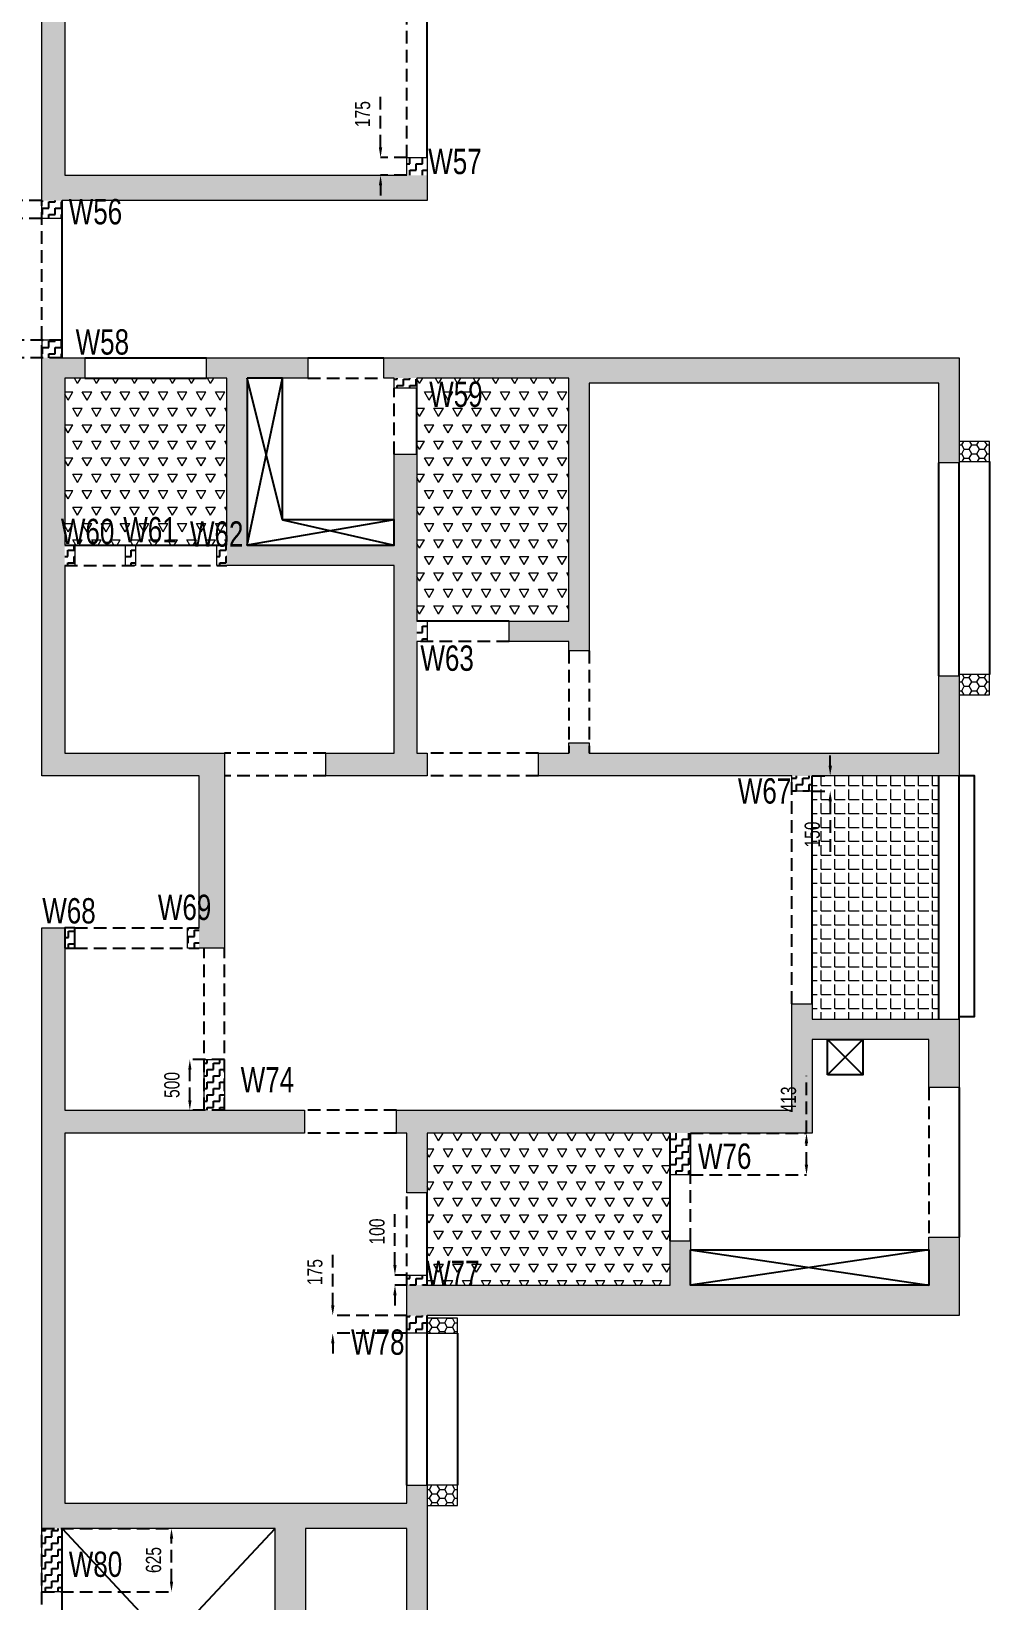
# Model space of a CAD drawing. Header units: millimetres. Extents: x 341 to 34579, y 195 to 54156.
# Drawn here: x 10265 to 19719, y 15135 to 30618 of the extents above; entities that cross this region are included whole.
import ezdxf

# ---------------------------------------------------------------- set-up
doc = ezdxf.new("R2010")
doc.units = ezdxf.units.MM
doc.linetypes.add('HIDDEN', pattern=[0.375, 0.25, -0.125])
for name, color, linetype in [('S-BEAM', 4, 'HIDDEN'), ('S-BEAM 1', 6, 'Continuous'), ('S-CUTOUT', 25, 'Continuous'), ('S-WALL HATCH', 251, 'Continuous')]:
    doc.layers.add(name, color=color, linetype=linetype)
for name, color, linetype, lineweight in [("S-BEAM NO'S", 2, 'Continuous', 20), ('S-HATCH', 8, 'Continuous', 20), ('S-WALL', 100, 'Continuous', 20)]:
    doc.layers.add(name, color=color, linetype=linetype, lineweight=lineweight)
doc.styles.add('SOBHA', font='swisscl.ttf')
doc.dimstyles.new('S-100-2', dxfattribs={"dimscale": 100, "dimtxt": 1.5, "dimasz": 1, "dimexe": 0, "dimexo": 0, "dimgap": 1, "dimtad": 1, "dimdec": 0, "dimzin": 0, "dimdsep": 46, "dimtxsty": 'SOBHA', "dimcen": 0.0895, "dimclrd": 8, "dimclre": 8, "dimclrt": 2, "dimadec": 0, "dimazin": 0, "dimtfac": 1, "dimtdec": 0, "dimtofl": 0, "dimtmove": 0, "dimatfit": 3, "dimfxl": 0.18, "dimtolj": 1, "dimtzin": 0, "dimlwd": -1, "dimlwe": -1, "dimarcsym": 1})
pattern_1 = [(0, (0, 0), (62.5, 62.5), [62.5, -62.5]), (90, (62.5, 0), (-62.5, 62.5), [62.5, -62.5])]
pattern_2 = [(60, (105314.17, -1923.17), (-93.75, 162.379763), [93.75, -93.75]), (120, (105314.17, -1923.17), (-187.5, 1e-07), [93.75, -93.75]), (0, (105267.3, -1841.98), (93.75, 162.379763), [93.75, -93.75])]
pattern_3 = [(0, (-597856.83, -91847.9), (75, 43.30127), [50, -100]), (120, (-597856.83, -91847.9), (-75, 43.30127), [50, -100]), (60, (-597856.83, -91847.9), (2e-14, 86.60254), [-100, 50])]

# ---------------------------------------------------------------- blocks, each defined once
blk = doc.blocks.new('WING 05 TYP WALLS')
at = {"layer": 'S-WALL HATCH', "ltscale": 7.5, "transparency": 33554687}
h = blk.add_hatch(color=251, dxfattribs=at)
h.dxf.hatch_style = 1
h.paths.add_polyline_path([(-595942, -61698), (-596732, -61698), (-596732, -61198), (-596932, -61198), (-596932, -61698), (-598307, -61698), (-598307, -60098), (-598307, -59898), (-598532, -59898), (-598532, -65823), (-598332, -65823), (-594732, -65823), (-594732, -65573), (-594932, -65573), (-598307, -65573), (-598307, -61923), (-595942, -61923)])
h = blk.add_hatch(dxfattribs=at)
h.set_pattern_fill('ZIGZAG', color=251, scale=500)
h.set_pattern_definition(pattern_1)
h.paths.add_polyline_path([(-594732, -65398), (-594932, -65398), (-594932, -65573), (-594732, -65573)])
h = blk.add_hatch(dxfattribs=at)
h.set_pattern_fill('ZIGZAG', color=251, scale=500)
h.set_pattern_definition(pattern_1)
h.paths.add_polyline_path([(-598332, -65823), (-598532, -65823), (-598532, -65998), (-598332, -65998)])
h = blk.add_hatch(dxfattribs=at)
h.set_pattern_fill('ZIGZAG', color=251, scale=500)
h.set_pattern_definition(pattern_1)
h.paths.add_polyline_path([(-598332, -67198), (-598532, -67198), (-598532, -67373), (-598332, -67373)])
h = blk.add_hatch(color=251, dxfattribs=at)
h.dxf.hatch_style = 1
h.paths.add_polyline_path([(-596732, -71273), (-598307, -71273), (-598307, -69423), (-598307, -69223), (-598307, -67573), (-598107, -67573), (-598107, -67373), (-598332, -67373), (-598532, -67373), (-598532, -71498), (-596982, -71498), (-596982, -72998), (-596982, -73198), (-596732, -73198), (-596732, -72998)])
h = blk.add_hatch(color=251, dxfattribs=at)
h.dxf.hatch_style = 1
h.paths.add_polyline_path([(-594832, -68323), (-595057, -68323), (-595057, -69223), (-596507, -69223), (-596507, -67573), (-595907, -67573), (-595907, -67373), (-596907, -67373), (-596907, -67573), (-596707, -67573), (-596707, -69223), (-596707, -69423), (-595057, -69423), (-595057, -71273), (-595732, -71273), (-595732, -71498), (-594732, -71498), (-594732, -71273), (-594832, -71273), (-594832, -70173), (-594832, -69973)])
h = blk.add_hatch(color=251, dxfattribs=at)
h.dxf.hatch_style = 1
h.paths.add_polyline_path([(-593132, -67623), (-589682, -67623), (-589682, -68410), (-589482, -68410), (-589482, -67623), (-589482, -67373), (-593132, -67373), (-595157, -67373), (-595157, -67573), (-595057, -67573), (-594832, -67573), (-593332, -67573), (-593332, -69973), (-593922, -69973), (-593922, -70173), (-593332, -70173), (-593332, -70263), (-593132, -70263)])
h = blk.add_hatch(dxfattribs=at)
h.set_pattern_fill('ZIGZAG', color=251, scale=500)
h.set_pattern_definition(pattern_1)
h.paths.add_polyline_path([(-594832, -67573), (-595057, -67573), (-595057, -67673), (-594832, -67673)], flags=17)
h = blk.add_hatch(dxfattribs=at)
h.set_pattern_fill('ZIGZAG', color=251, scale=500)
h.set_pattern_definition(pattern_1)
h.paths.add_polyline_path([(-598207, -69223), (-598307, -69223), (-598307, -69423), (-598207, -69423)], flags=17)
h = blk.add_hatch(dxfattribs=at)
h.set_pattern_fill('ZIGZAG', color=251, scale=500)
h.set_pattern_definition(pattern_1)
h.paths.add_polyline_path([(-597607, -69223), (-597707, -69223), (-597707, -69423), (-597607, -69423)], flags=17)
h = blk.add_hatch(dxfattribs=at)
h.set_pattern_fill('ZIGZAG', color=251, scale=500)
h.set_pattern_definition(pattern_1)
h.paths.add_polyline_path([(-596707, -69223), (-596807, -69223), (-596807, -69423), (-596707, -69423)], flags=17)
h = blk.add_hatch(dxfattribs=at)
h.set_pattern_fill('ZIGZAG', color=251, scale=500)
h.set_pattern_definition(pattern_1)
h.paths.add_polyline_path([(-594732, -69973), (-594832, -69973), (-594832, -70173), (-594732, -70173)], flags=17)
h = blk.add_hatch(color=251, dxfattribs=at)
h.dxf.hatch_style = 1
h.paths.add_polyline_path([(-589482, -71273), (-589482, -70510), (-589682, -70510), (-589682, -71273), (-593132, -71273), (-593132, -71173), (-593332, -71173), (-593332, -71273), (-593632, -71273), (-593632, -71498), (-591132, -71498), (-590932, -71498), (-589482, -71498)])
h = blk.add_hatch(dxfattribs=at)
h.set_pattern_fill('ZIGZAG', color=251, scale=500)
h.set_pattern_definition(pattern_1)
h.paths.add_polyline_path([(-590932, -71498), (-591132, -71498), (-591132, -71648), (-590932, -71648)])
h = blk.add_hatch(color=251, dxfattribs=at)
h.dxf.hatch_style = 1
h.paths.add_polyline_path([(-595942, -74798), (-596732, -74798), (-596932, -74798), (-598307, -74798), (-598307, -73198), (-598307, -72998), (-598532, -72998), (-598532, -78923), (-598332, -78923), (-596232, -78923), (-596232, -81173), (-598332, -81173), (-598532, -81173), (-598532, -81473), (-598332, -81473), (-596232, -81473), (-596232, -83773), (-598332, -83773), (-598532, -83773), (-598532, -84073), (-596982, -84073), (-596982, -85573), (-597072, -85573), (-597072, -85773), (-596782, -85773), (-596782, -84073), (-593232, -84073), (-593232, -83823), (-593332, -83823), (-593332, -83183), (-593532, -83183), (-593532, -83823), (-595932, -83823), (-595932, -82273), (-595057, -82273), (-595057, -82023), (-595932, -82023), (-595932, -78923), (-594932, -78923), (-594932, -80348), (-594732, -80348), (-594732, -80148), (-594732, -78498), (-594932, -78498), (-594932, -78673), (-598307, -78673), (-598307, -75023), (-595942, -75023)])
h = blk.add_hatch(dxfattribs=at)
h.set_pattern_fill('ZIGZAG', color=251, scale=500)
h.set_pattern_definition([(0, (-598306.83, -73197.9), (62.5, 62.5), [62.5, -62.5]), (90, (-598244.33, -73197.9), (-62.5, 62.5), [62.5, -62.5])])
h.paths.add_polyline_path([(-598207, -72998), (-598307, -72998), (-598307, -73198), (-598207, -73198)])
h = blk.add_hatch(dxfattribs=at)
h.set_pattern_fill('ZIGZAG', color=251, scale=500)
h.set_pattern_definition(pattern_1)
h.paths.add_polyline_path([(-596982, -72998), (-597097, -72998), (-597097, -73198), (-596982, -73198)], flags=17)
h = blk.add_hatch(color=251, dxfattribs=at)
h.dxf.hatch_style = 1
h.paths.add_polyline_path([(-590932, -74798), (-590932, -74098), (-589782, -74098), (-589782, -74573), (-589482, -74573), (-589482, -73898), (-589782, -73898), (-590932, -73898), (-590932, -73748), (-591132, -73748), (-591132, -73898), (-591132, -74798), (-595032, -74798), (-595032, -75023), (-594932, -75023), (-594932, -75613), (-594732, -75613), (-594732, -75023), (-592332, -75023), (-592132, -75023), (-590932, -75023)])
h = blk.add_hatch(dxfattribs=at)
h.set_pattern_fill('ZIGZAG', color=251, scale=500)
h.set_pattern_definition(pattern_1)
h.paths.add_polyline_path([(-596732, -74298), (-596932, -74298), (-596932, -74798), (-596732, -74798)], flags=17)
h = blk.add_hatch(dxfattribs=at)
h.set_pattern_fill('ZIGZAG', color=251, scale=500)
h.set_pattern_definition(pattern_1)
h.paths.add_polyline_path([(-592132, -75023), (-592332, -75023), (-592332, -75435), (-592132, -75435)], flags=17)
h = blk.add_hatch(color=251, dxfattribs=at)
h.dxf.hatch_style = 1
h.paths.add_polyline_path([(-589482, -76048), (-589782, -76048), (-589782, -76523), (-592132, -76523), (-592132, -76085), (-592332, -76085), (-592332, -76523), (-594732, -76523), (-594932, -76523), (-594932, -76823), (-594932, -76823), (-594732, -76823), (-589482, -76823)])
h = blk.add_hatch(dxfattribs=at)
h.set_pattern_fill('ZIGZAG', color=251, scale=500)
h.set_pattern_definition(pattern_1)
h.paths.add_polyline_path([(-594732, -76423), (-594932, -76423), (-594932, -76523), (-594732, -76523)], flags=17)
h = blk.add_hatch(dxfattribs=at)
h.set_pattern_fill('ZIGZAG', color=251, scale=500)
h.set_pattern_definition(pattern_1)
h.paths.add_polyline_path([(-594732, -76823), (-594932, -76823), (-594932, -76998), (-594732, -76998)], flags=17)
h = blk.add_hatch(dxfattribs=at)
h.set_pattern_fill('ZIGZAG', color=251, scale=500)
h.set_pattern_definition([(0, (-598531.83, -79547.9), (62.5, 62.5), [62.5, -62.5]), (90, (-598469.33, -79547.9), (-62.5, 62.5), [62.5, -62.5])])
h.paths.add_polyline_path([(-598332, -78923), (-598532, -78923), (-598532, -79548), (-598332, -79548)])
at = {"layer": 'S-WALL'}
for p, q in [((-598332, -67198), (-598532, -67198)), ((-598532, -67198), (-598532, -67373)), ((-598332, -67373), (-598332, -67198)), ((-598532, -71498), (-598532, -67373)), ((-598332, -67373), (-598107, -67373)), ((-598107, -67373), (-598107, -67573)), ((-598107, -67573), (-598307, -67573)), ((-598307, -67573), (-598307, -69223)), ((-598307, -69223), (-598207, -69223)), ((-598207, -69223), (-598207, -69423)), ((-598207, -69423), (-598307, -69423)), ((-598307, -69423), (-598307, -71273)), ((-598307, -71273), (-596732, -71273)), ((-596982, -71498), (-598532, -71498))]:
    blk.add_line(p, q, dxfattribs=at)
at = {"layer": 'S-WALL', "color": 3}
blk.add_line((-598532, -72998), (-598532, -72998), dxfattribs=at)
at = {"layer": 'S-WALL'}
for points in [[(-598207, -60098), (-598307, -60098), (-598307, -61698), (-596932, -61698), (-596932, -61198), (-596732, -61198), (-596732, -61698), (-595942, -61698), (-595942, -61923), (-598307, -61923), (-598307, -65573), (-594932, -65573), (-594932, -65398), (-594732, -65398), (-594732, -65573), (-594732, -65823), (-598332, -65823), (-598332, -65998), (-598532, -65998), (-598532, -65823), (-598532, -59898), (-598307, -59898), (-598207, -59898)], [(-595732, -71498), (-595732, -71273), (-595057, -71273), (-595057, -69423), (-596807, -69423), (-596807, -69223), (-596707, -69223), (-596707, -67573), (-596907, -67573), (-596907, -67373), (-595907, -67373), (-595907, -67573), (-596507, -67573), (-596507, -69223), (-595057, -69223), (-595057, -68323), (-594832, -68323), (-594832, -69973), (-594732, -69973), (-594732, -70173), (-594832, -70173), (-594832, -71273), (-594732, -71273), (-594732, -71498)], [(-593922, -70173), (-593922, -69973), (-593332, -69973), (-593332, -67573), (-594832, -67573), (-594832, -67673), (-595057, -67673), (-595057, -67573), (-595157, -67573), (-595157, -67373), (-593132, -67373), (-589482, -67373), (-589482, -67623), (-589482, -68410), (-589682, -68410), (-589682, -67623), (-593132, -67623), (-593132, -70263), (-593332, -70263), (-593332, -70173)], [(-597607, -69423), (-597707, -69423), (-597707, -69223), (-597607, -69223)], [(-593632, -71498), (-593632, -71273), (-593332, -71273), (-593332, -71173), (-593132, -71173), (-593132, -71273), (-589682, -71273), (-589682, -70510), (-589482, -70510), (-589482, -71273), (-589482, -71498), (-590932, -71498), (-590932, -71648), (-591132, -71648), (-591132, -71498)], [(-595032, -74798), (-591132, -74798), (-591132, -73898), (-591132, -73748), (-590932, -73748), (-590932, -73898), (-589782, -73898), (-589482, -73898), (-589482, -74573), (-589782, -74573), (-589782, -74098), (-590932, -74098), (-590932, -74798), (-590932, -75023), (-592132, -75023), (-592132, -75435), (-592332, -75435), (-592332, -75023), (-594732, -75023), (-594732, -75613), (-594932, -75613), (-594932, -75023), (-595032, -75023)], [(-594932, -76423), (-594732, -76423), (-594732, -76523), (-592332, -76523), (-592332, -76085), (-592132, -76085), (-592132, -76523), (-589782, -76523), (-589782, -76048), (-589482, -76048), (-589482, -76823), (-594732, -76823), (-594732, -76998), (-594932, -76998), (-594932, -76823), (-594932, -76523)]]:
    blk.add_lwpolyline(points, close=True, dxfattribs=at)
blk.add_lwpolyline([(-596732, -71273), (-596732, -72998), (-596732, -72998), (-596732, -73198), (-597097, -73198), (-597097, -72998), (-596982, -72998), (-596982, -71498)], dxfattribs=at)
at = {"layer": 'S-WALL', "color": 3}
for points in [[(-594732, -78498), (-594732, -80148)], [(-594932, -80348), (-594932, -78923), (-595932, -78923), (-595932, -82023)], [(-596232, -81173), (-596232, -78923), (-598332, -78923), (-598332, -79548), (-598532, -79548), (-598532, -72998), (-598207, -72998), (-598207, -73198), (-598307, -73198), (-598307, -74798), (-596932, -74798), (-596932, -74298), (-596732, -74298), (-596732, -74798), (-595942, -74798), (-595942, -75023), (-598307, -75023), (-598307, -78673), (-594932, -78673), (-594932, -78498), (-594732, -78498)]]:
    blk.add_lwpolyline(points, dxfattribs=at)
at = {"layer": 'S-WALL HATCH', "color": 25, "ltscale": 7.5, "transparency": 33554687}
blk.add_lwpolyline([(-598307, -73198), (-598207, -73198), (-598207, -72998), (-598307, -72998)], close=True, dxfattribs=at)
blk = doc.blocks.new('rer')
at = {"layer": 'S-HATCH', "ltscale": 7.5}
h = blk.add_hatch(dxfattribs=at)
h.set_pattern_fill('TRIANG', color=8, scale=500)
h.set_pattern_definition(pattern_2)
h.paths.add_polyline_path([(-598307, -67573), (-596707, -67573), (-596707, -69223), (-598307, -69223)])
h = blk.add_hatch(dxfattribs=at)
h.set_pattern_fill('TRIANG', color=8, scale=500)
h.set_pattern_definition(pattern_2)
h.paths.add_polyline_path([(-593332, -67573), (-594832, -67573), (-594832, -69973), (-593332, -69973)])
at = {"layer": 'S-HATCH', "linetype": 'Continuous', "ltscale": 500, "transparency": 33554687}
h = blk.add_hatch(dxfattribs=at)
h.set_pattern_fill('HONEY', color=25, scale=400)
h.set_pattern_definition(pattern_3)
h.paths.add_polyline_path([(-589182, -70498), (-589482, -70498), (-589482, -70510), (-589482, -70698), (-589182, -70698)])
h.paths.add_polyline_path([(-589182, -68198), (-589482, -68198), (-589482, -68398), (-589182, -68398)])
at = {"layer": 'S-HATCH', "ltscale": 7.5}
h = blk.add_hatch(dxfattribs=at)
h.set_pattern_fill('ANGLE', color=8, scale=500)
h.set_pattern_definition([(0, (-590931.83, -73897.9), (0, 137.5), [100, -37.5]), (90, (-590931.83, -73897.9), (-137.5, 8e-15), [100, -37.5])])
h.paths.add_polyline_path([(-590932, -73898), (-589682, -73898), (-589682, -71498), (-590932, -71498)])
h = blk.add_hatch(dxfattribs=at)
h.set_pattern_fill('TRIANG', color=8, scale=500)
h.set_pattern_definition(pattern_2)
h.paths.add_polyline_path([(-592332, -75023), (-594732, -75023), (-594732, -76523), (-592332, -76523)])
at = {"layer": 'S-HATCH', "linetype": 'Continuous', "ltscale": 500, "transparency": 33554687}
h = blk.add_hatch(dxfattribs=at)
h.set_pattern_fill('HONEY', color=25, scale=400)
h.set_pattern_definition(pattern_3)
h.paths.add_polyline_path([(-594432, -78498), (-594732, -78498), (-594732, -78698), (-594432, -78698)])
h.paths.add_polyline_path([(-594432, -76848), (-594732, -76848), (-594732, -76998), (-594432, -76998)])
at = {"layer": 'S-BEAM', "ltscale": 500}
for p, q in [((-594932, -65398), (-594932, -63723)), ((-598532, -67373), (-598532, -65823)), ((-595907, -67573), (-595157, -67573)), ((-595057, -68323), (-595057, -67673)), ((-598307, -69423), (-596707, -69423)), ((-593922, -70173), (-594832, -70173)), ((-593332, -70263), (-593332, -71273)), ((-593132, -70263), (-593132, -71273)), ((-595732, -71273), (-596732, -71273)), ((-593632, -71273), (-594732, -71273)), ((-595732, -71498), (-596732, -71498)), ((-593632, -71498), (-594732, -71498)), ((-591132, -73748), (-591132, -71498)), ((-598207, -72998), (-596982, -72998)), ((-598207, -73198), (-596982, -73198)), ((-596932, -74798), (-596932, -73198)), ((-596732, -74798), (-596732, -73198)), ((-589782, -74573), (-589782, -76048)), ((-595032, -74798), (-595942, -74798)), ((-595032, -75023), (-595942, -75023)), ((-592132, -76085), (-592132, -75023)), ((-594932, -76523), (-594932, -75613)), ((-598532, -81173), (-598532, -78923))]:
    blk.add_line(p, q, dxfattribs=at)
at = {"layer": 'S-BEAM', "color": 1, "linetype": 'Continuous', "ltscale": 500}
for p, q in [((-592332, -76085), (-592332, -75023)), ((-594732, -76523), (-594732, -75613))]:
    blk.add_line(p, q, dxfattribs=at)
at = {"layer": 'S-BEAM 1', "color": 1}
for p, q in [((-594732, -65398), (-594732, -63723)), ((-598332, -67373), (-598332, -65823)), ((-598107, -67373), (-596907, -67373)), ((-595907, -67373), (-595157, -67373)), ((-598107, -67573), (-596907, -67573)), ((-594832, -68323), (-594832, -67673)), ((-589682, -70510), (-589682, -68410)), ((-589482, -70510), (-589482, -68410)), ((-589182, -68398), (-589182, -70498)), ((-598307, -69223), (-596707, -69223)), ((-593922, -69973), (-594832, -69973)), ((-590932, -73748), (-590932, -71498)), ((-589682, -73898), (-589682, -71498)), ((-589482, -73898), (-589482, -71498)), ((-589482, -74573), (-589482, -76048)), ((-594932, -78498), (-594932, -76823)), ((-594732, -78498), (-594732, -76823)), ((-594432, -76998), (-594432, -78498)), ((-598332, -81173), (-598332, -78923))]:
    blk.add_line(p, q, dxfattribs=at)
for points in [[(-596507, -67573), (-596507, -69223), (-595057, -69223), (-595057, -68973), (-596157, -68973), (-596157, -67573)], [(-590782, -74448), (-590782, -74098), (-590432, -74098), (-590432, -74448)], [(-592132, -76173), (-589782, -76173), (-589782, -76523), (-592132, -76523)]]:
    blk.add_lwpolyline(points, close=True, dxfattribs=at)
blk.add_lwpolyline([(-589482, -73873), (-589332, -73873), (-589332, -71498), (-589482, -71498)], dxfattribs=at)
at = {"layer": 'S-CUTOUT', "color": 35}
for p, q in [((-596507, -69223), (-596157, -67573)), ((-596157, -68973), (-596507, -67573)), ((-595057, -68973), (-596507, -69223)), ((-596157, -68973), (-595057, -69223)), ((-590432, -74098), (-590782, -74448)), ((-590782, -74098), (-590432, -74448)), ((-589782, -76173), (-592132, -76523)), ((-592132, -76173), (-589782, -76523)), ((-598332, -81173), (-596232, -78923)), ((-598332, -78923), (-596232, -81173))]:
    blk.add_line(p, q, dxfattribs=at)
at = {"layer": 'S-WALL'}
for points in [[(-589482, -68398), (-589182, -68398), (-589182, -68198), (-589482, -68198)], [(-589482, -70698), (-589182, -70698), (-589182, -70498), (-589482, -70498)], [(-594732, -76998), (-594432, -76998), (-594432, -76848), (-594732, -76848)], [(-594732, -78698), (-594432, -78698), (-594432, -78498), (-594732, -78498)]]:
    blk.add_lwpolyline(points, close=True, dxfattribs=at)
blk = doc.blocks.new('*D178')
at = {"layer": 'Defpoints', "color": 0, "linetype": 'Continuous', "ltscale": 500, "transparency": 16777216}
for p in [(9727, 28948), (10369, 28948), (10369, 28773)]:
    blk.add_point(p, dxfattribs=at)
at = {"layer": 'S-BEAM', "color": 8, "ltscale": 500, "transparency": 16777216}
for p, q in [((9727, 29048), (9727, 29606)), ((10369, 28948), (9727, 28948)), ((10369, 28773), (9727, 28773)), ((9727, 28673), (9727, 28573))]:
    blk.add_line(p, q, dxfattribs=at)
at = {"layer": 'S-BEAM', "color": 8, "linetype": 'Continuous', "ltscale": 500, "transparency": 16777216}
for points in [[(9711, 29048), (9744, 29048), (9727, 28948)], [(9711, 28673), (9744, 28673), (9727, 28773)]]:
    blk.add_solid(points, dxfattribs=at)
at = {"layer": 'S-BEAM', "color": 2, "linetype": 'Continuous', "ltscale": 500, "transparency": 16777216, "insert": (9551, 29377), "char_height": 150, "attachment_point": 5, "rotation": 90, "style": 'SOBHA'}
blk.add_mtext('\\A1;175', dxfattribs=at)
blk = doc.blocks.new('*D109')
at = {"layer": 'Defpoints', "color": 0, "linetype": 'Continuous', "ltscale": 500, "transparency": 16777216}
for p in [(13710, 29373), (13969, 29373), (13969, 29198)]:
    blk.add_point(p, dxfattribs=at)
at = {"layer": 'S-BEAM', "color": 8, "ltscale": 500, "transparency": 16777216}
for p, q in [((13710, 29473), (13710, 30031)), ((13969, 29373), (13710, 29373)), ((13969, 29198), (13710, 29198)), ((13710, 29098), (13710, 28998))]:
    blk.add_line(p, q, dxfattribs=at)
at = {"layer": 'S-BEAM', "color": 8, "linetype": 'Continuous', "ltscale": 500, "transparency": 16777216}
for points in [[(13693, 29473), (13726, 29473), (13710, 29373)], [(13693, 29098), (13726, 29098), (13710, 29198)]]:
    blk.add_solid(points, dxfattribs=at)
at = {"layer": 'S-BEAM', "color": 2, "linetype": 'Continuous', "ltscale": 500, "transparency": 16777216, "insert": (13533, 29802), "char_height": 150, "attachment_point": 5, "rotation": 90, "style": 'SOBHA'}
blk.add_mtext('\\A1;175', dxfattribs=at)
blk = doc.blocks.new('*D110')
at = {"layer": 'Defpoints', "color": 0, "linetype": 'Continuous', "ltscale": 500, "transparency": 16777216}
for p in [(10569, 27573), (9783, 27398), (10569, 27398)]:
    blk.add_point(p, dxfattribs=at)
at = {"layer": 'S-BEAM', "color": 8, "ltscale": 500, "transparency": 16777216}
for p, q in [((9783, 27673), (9783, 27773)), ((10569, 27573), (9783, 27573)), ((10569, 27398), (9783, 27398)), ((9783, 27298), (9783, 26740))]:
    blk.add_line(p, q, dxfattribs=at)
at = {"layer": 'S-BEAM', "color": 8, "linetype": 'Continuous', "ltscale": 500, "transparency": 16777216}
for points in [[(9767, 27673), (9800, 27673), (9783, 27573)], [(9767, 27298), (9800, 27298), (9783, 27398)]]:
    blk.add_solid(points, dxfattribs=at)
at = {"layer": 'S-BEAM', "color": 2, "linetype": 'Continuous', "ltscale": 500, "transparency": 16777216, "insert": (9607, 26969), "char_height": 150, "attachment_point": 5, "rotation": 90, "style": 'SOBHA'}
blk.add_mtext('\\A1;175', dxfattribs=at)
blk = doc.blocks.new('*D114')
at = {"layer": 'Defpoints', "color": 0, "linetype": 'Continuous', "ltscale": 500, "transparency": 16777216}
for p in [(17969, 23273), (17969, 23123), (18146, 23123)]:
    blk.add_point(p, dxfattribs=at)
at = {"layer": 'S-BEAM', "color": 8, "ltscale": 500, "transparency": 16777216}
for p, q in [((18146, 23373), (18146, 23473)), ((17969, 23273), (18146, 23273)), ((17969, 23123), (18146, 23123)), ((18146, 23023), (18146, 22465))]:
    blk.add_line(p, q, dxfattribs=at)
at = {"layer": 'S-BEAM', "color": 8, "linetype": 'Continuous', "ltscale": 500, "transparency": 16777216}
for points in [[(18130, 23373), (18163, 23373), (18146, 23273)], [(18130, 23023), (18163, 23023), (18146, 23123)]]:
    blk.add_solid(points, dxfattribs=at)
at = {"layer": 'S-BEAM', "color": 2, "linetype": 'Continuous', "ltscale": 500, "transparency": 16777216, "insert": (17970, 22694), "char_height": 150, "attachment_point": 5, "rotation": 90, "style": 'SOBHA'}
blk.add_mtext('\\A1;150', dxfattribs=at)
blk = doc.blocks.new('*D117')
at = {"layer": 'Defpoints', "color": 0, "linetype": 'Continuous', "ltscale": 500, "transparency": 16777216}
for p in [(11828, 20473), (12169, 20473), (12169, 19973)]:
    blk.add_point(p, dxfattribs=at)
at = {"layer": 'S-BEAM', "color": 8, "ltscale": 500, "transparency": 16777216}
for p, q in [((12169, 20473), (11828, 20473)), ((11828, 20073), (11828, 20373)), ((12169, 19973), (11828, 19973))]:
    blk.add_line(p, q, dxfattribs=at)
at = {"layer": 'S-BEAM', "color": 8, "linetype": 'Continuous', "ltscale": 500, "transparency": 16777216}
for points in [[(11812, 20373), (11845, 20373), (11828, 20473)], [(11812, 20073), (11845, 20073), (11828, 19973)]]:
    blk.add_solid(points, dxfattribs=at)
at = {"layer": 'S-BEAM', "color": 2, "linetype": 'Continuous', "ltscale": 500, "transparency": 16777216, "insert": (11652, 20223), "char_height": 150, "attachment_point": 5, "rotation": 90, "style": 'SOBHA'}
blk.add_mtext('\\A1;500', dxfattribs=at)
blk = doc.blocks.new('*D120')
at = {"layer": 'Defpoints', "color": 0, "linetype": 'Continuous', "ltscale": 500, "transparency": 16777216}
for p in [(16769, 19748), (17912, 19748), (16769, 19336)]:
    blk.add_point(p, dxfattribs=at)
at = {"layer": 'S-BEAM', "color": 8, "ltscale": 500, "transparency": 16777216}
for p, q in [((17912, 19748), (17912, 20312)), ((16769, 19748), (17912, 19748)), ((17912, 19436), (17912, 19648)), ((16769, 19336), (17912, 19336))]:
    blk.add_line(p, q, dxfattribs=at)
at = {"layer": 'S-BEAM', "color": 8, "linetype": 'Continuous', "ltscale": 500, "transparency": 16777216}
for points in [[(17895, 19648), (17928, 19648), (17912, 19748)], [(17895, 19436), (17928, 19436), (17912, 19336)]]:
    blk.add_solid(points, dxfattribs=at)
at = {"layer": 'S-BEAM', "color": 2, "linetype": 'Continuous', "ltscale": 500, "transparency": 16777216, "insert": (17735, 20080), "char_height": 150, "attachment_point": 5, "rotation": 90, "style": 'SOBHA'}
blk.add_mtext('\\A1;413', dxfattribs=at)
blk = doc.blocks.new('*D121')
at = {"layer": 'Defpoints', "color": 0, "linetype": 'Continuous', "ltscale": 500, "transparency": 16777216}
for p in [(13852, 18348), (13969, 18348), (13969, 18248)]:
    blk.add_point(p, dxfattribs=at)
at = {"layer": 'S-BEAM', "color": 8, "ltscale": 500, "transparency": 16777216}
for p, q in [((13852, 18448), (13852, 19007)), ((13969, 18348), (13852, 18348)), ((13969, 18248), (13852, 18248)), ((13852, 18148), (13852, 18048))]:
    blk.add_line(p, q, dxfattribs=at)
at = {"layer": 'S-BEAM', "color": 8, "linetype": 'Continuous', "ltscale": 500, "transparency": 16777216}
for points in [[(13835, 18448), (13868, 18448), (13852, 18348)], [(13835, 18148), (13868, 18148), (13852, 18248)]]:
    blk.add_solid(points, dxfattribs=at)
at = {"layer": 'S-BEAM', "color": 2, "linetype": 'Continuous', "ltscale": 500, "transparency": 16777216, "insert": (13675, 18777), "char_height": 150, "attachment_point": 5, "rotation": 90, "style": 'SOBHA'}
blk.add_mtext('\\A1;100', dxfattribs=at)
blk = doc.blocks.new('*D122')
at = {"layer": 'Defpoints', "color": 0, "linetype": 'Continuous', "ltscale": 500, "transparency": 16777216}
for p in [(13238, 17948), (13969, 17948), (13969, 17773)]:
    blk.add_point(p, dxfattribs=at)
at = {"layer": 'S-BEAM', "color": 8, "ltscale": 500, "transparency": 16777216}
for p, q in [((13238, 18048), (13238, 18606)), ((13969, 17948), (13238, 17948)), ((13969, 17773), (13238, 17773)), ((13238, 17673), (13238, 17573))]:
    blk.add_line(p, q, dxfattribs=at)
at = {"layer": 'S-BEAM', "color": 8, "linetype": 'Continuous', "ltscale": 500, "transparency": 16777216}
for points in [[(13222, 18048), (13255, 18048), (13238, 17948)], [(13222, 17673), (13255, 17673), (13238, 17773)]]:
    blk.add_solid(points, dxfattribs=at)
at = {"layer": 'S-BEAM', "color": 2, "linetype": 'Continuous', "ltscale": 500, "transparency": 16777216, "insert": (13062, 18377), "char_height": 150, "attachment_point": 5, "rotation": 90, "style": 'SOBHA'}
blk.add_mtext('\\A1;175', dxfattribs=at)
blk = doc.blocks.new('*D123')
at = {"layer": 'Defpoints', "color": 0, "linetype": 'Continuous', "ltscale": 500, "transparency": 16777216}
for p in [(10369, 15848), (11647, 15848), (10369, 15223)]:
    blk.add_point(p, dxfattribs=at)
at = {"layer": 'S-BEAM', "color": 8, "ltscale": 500, "transparency": 16777216}
for p, q in [((10369, 15848), (11647, 15848)), ((11647, 15323), (11647, 15748)), ((10369, 15223), (11647, 15223))]:
    blk.add_line(p, q, dxfattribs=at)
at = {"layer": 'S-BEAM', "color": 8, "linetype": 'Continuous', "ltscale": 500, "transparency": 16777216}
for points in [[(11631, 15748), (11664, 15748), (11647, 15848)], [(11631, 15323), (11664, 15323), (11647, 15223)]]:
    blk.add_solid(points, dxfattribs=at)
at = {"layer": 'S-BEAM', "color": 2, "linetype": 'Continuous', "ltscale": 500, "transparency": 16777216, "insert": (11471, 15536), "char_height": 150, "attachment_point": 5, "rotation": 90, "style": 'SOBHA'}
blk.add_mtext('\\A1;625', dxfattribs=at)

msp = doc.modelspace()

# ---------------------------------------------------------------- block references
at = {"layer": 'S-BEAM', "color": 1, "linetype": 'Continuous'}
msp.add_blockref('rer', (608900.7, 94771), dxfattribs=at)
at = {"layer": 'S-BEAM 1', "color": 1}
msp.add_blockref('WING 05 TYP WALLS', (608900.7, 94771), dxfattribs=at)

# ---------------------------------------------------------------- texts
at = {"layer": "S-BEAM NO'S", "color": 3, "linetype": 'Continuous', "style": 'SOBHA'}
for s, p in [('W57', (14180.6, 29209.7, 0)), ('W56', (10633.6, 28714.2, 0)), ('W58', (10701.6, 27429.2, 0)), ('W59', (14190.1, 26913.2, 0)), ('W60', (10556.1, 25559.2, 0)), ('W61', (11171.6, 25576.2, 0)), ('W62', (11829.6, 25533.7, 0)), ('W63', (14103.1, 24309.2, 0)), ('W67', (17235.1, 22999.2, 0)), ('W68', (10372.6, 21816.2, 0)), ('W69', (11513.1, 21850.7, 0)), ('W74', (12329.6, 20149.2, 0)), ('W76', (16841.6, 19395.2, 0)), ('W77', (14159.6, 18238.7, 0)), ('W78', (13419.1, 17560.7, 0)), ('W80', (10634.1, 15369.7, 0))]:
    msp.add_text(s, height=250, dxfattribs=at).set_placement(p)

# ---------------------------------------------------------------- dimensions: what is measured, and where the dimension line sits
at = {"layer": 'S-BEAM', "color": 41, "linetype": 'Continuous', "ltscale": 500, "true_color": 0xf4ee51}
for base, p1, p2, picture, middle in [((13709.8, 29373.1), (13968.8, 29198.1), (13968.8, 29373.1), '*D109', (13533.3, 29802.2)), ((9727.3, 28948.1), (10368.8, 28773.1), (10368.8, 28948.1), '*D178', (9550.8, 29377.2)), ((9783.3, 27398.1), (10568.8, 27573.1), (10568.8, 27398.1), '*D110', (9606.8, 26969)), ((18146.3, 23123.1), (17968.8, 23273.1), (17968.8, 23123.1), '*D114', (17969.5, 22693.8)), ((11828.3, 20473.1), (12168.8, 19973.1), (12168.8, 20473.1), '*D117', (11651.5, 20223.1)), ((17911.8247908, 19748.1333814), (16768.8247908, 19335.6333814), (16768.8247908, 19748.1333814), '*D120', (17735.0063111, 20080.2434731)), ((13851.8, 18348.1), (13968.8, 18248.1), (13968.8, 18348.1), '*D121', (13675, 18777.4)), ((13238.3, 17948.1), (13968.8, 17773.1), (13968.8, 17948.1), '*D122', (13061.8, 18377.2)), ((11647.3, 15848.1), (10368.8, 15223.1), (10368.8, 15848.1), '*D123', (11470.5, 15535.6))]:
    dim = msp.add_linear_dim(base=base, p1=p1, p2=p2, angle=90, dimstyle='S-100-2', dxfattribs=at)
    dim.commit()
    dim.dimension.update_dxf_attribs({"geometry": picture, "text_midpoint": middle})

doc.saveas('drawing.dxf')
